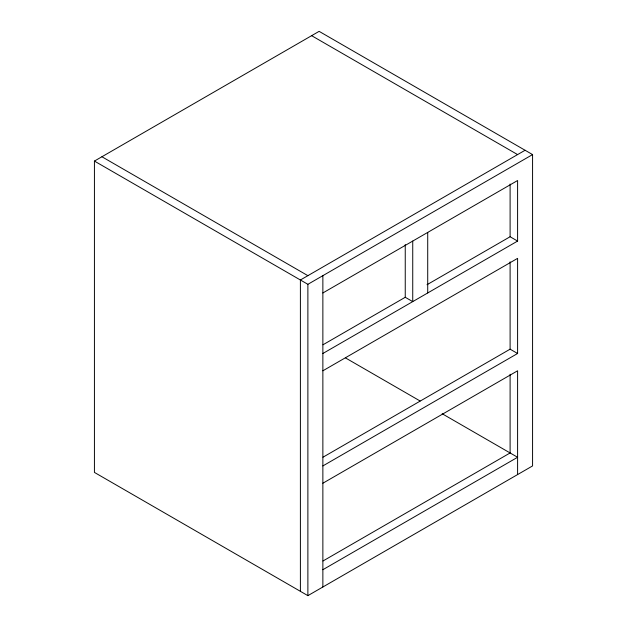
<?xml version="1.0" encoding="UTF-8"?>
<svg xmlns="http://www.w3.org/2000/svg" width="627" height="627" viewBox="0 0 627 627"><rect width="100%" height="100%" fill="white"/><g stroke="black" fill="none" stroke-linecap="round" stroke-linejoin="round"><path stroke-width="0.94" d="M94.426 161.076L319.119 31.35L532.574 154.587L532.574 465.924L307.881 595.65L94.426 472.413L94.426 161.076L307.881 284.313L532.574 154.587M525.081 150.261L300.396 279.987L300.396 591.324M322.866 292.958L517.596 180.529L517.596 241.074L322.866 353.495M323.007 344.764L405.246 297.284L412.738 301.611L412.738 241.066M427.011 284.721L510.104 236.747L517.596 241.074M322.866 370.792L517.596 258.363L517.596 353.495L322.866 465.924M322.991 457.201L510.104 349.176L517.596 353.495M322.866 483.221L517.596 370.792L517.596 474.576M322.991 560.985L510.104 452.953L517.596 457.279L322.866 569.708M311.627 35.676L517.596 154.587M101.919 156.75L307.881 275.661M345.532 357.939L420.121 401.006M442.16 413.726L509.963 452.874M510.104 184.017L510.104 236.747M510.104 261.812L510.104 349.176M510.104 374.248L510.104 452.953M427.716 232.421L427.716 292.958M405.246 244.554L405.246 297.284M322.866 275.661L322.866 587.005M307.881 284.313L307.881 595.65"/></g></svg>
